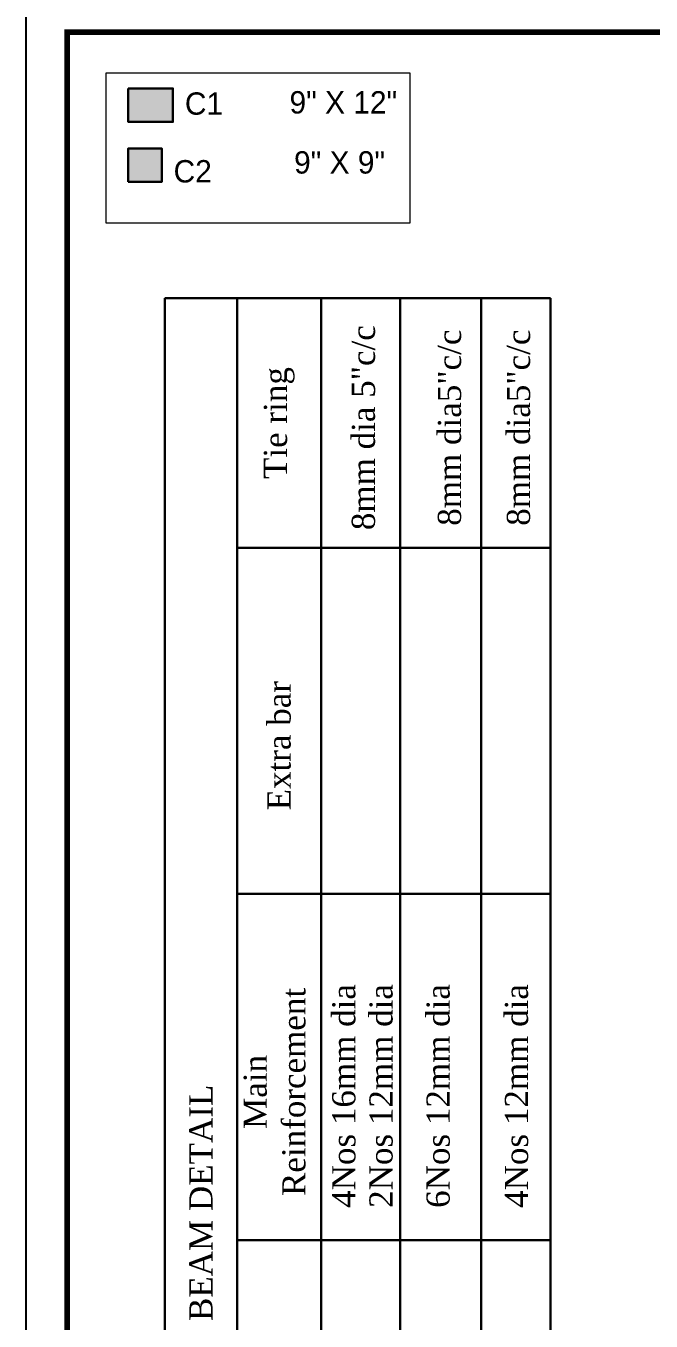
# Model space of a CAD drawing. Header units: millimetres. Extents: x -6808 to 215771, y -89660 to -16303.
# Drawn here: x 100577 to 100821, y -51515 to -51009 of the extents above; entities that cross this region are included whole.
import ezdxf

# ---------------------------------------------------------------- set-up
doc = ezdxf.new("R2010")
doc.units = ezdxf.units.MM
doc.layers.add('Beam Text', color=6, linetype='Continuous')
doc.layers.add('FORMAT', color=7, linetype='Continuous')
doc.layers.add('column', color=5, linetype='Continuous', lineweight=30)
doc.styles.add('cdim', font='arial.ttf')
doc.styles.add('SAJ', font='eurr____.ttf')
doc.styles.get("Standard").update_dxf_attribs({"font": 'times.ttf'})

msp = doc.modelspace()

# ---------------------------------------------------------------- hatches: boundary and pattern name
at = {"layer": 'column', "ltscale": 2}
for points in [[(100616.765, -51033.644), (100616.765, -51046.743), (100634.23, -51046.743), (100634.23, -51033.644)], [(100629.864, -51070.193), (100629.864, -51057.094), (100616.765, -51057.094), (100616.765, -51070.193)]]:
    msp.add_hatch(color=5, dxfattribs=at).paths.add_polyline_path(points)

# ---------------------------------------------------------------- linework, layer by layer
at = {"layer": 'Beam Text', "lineweight": 30, "ltscale": 5}
for p, q in [((100631.003, -51736.149), (100631.003, -51115.589)), ((100631.003, -51115.589), (100692.164, -51115.589)), ((100659.327, -51213.153), (100659.327, -51115.589)), ((100692.164, -51213.153), (100692.164, -51115.589)), ((100692.164, -51115.589), (100781.681, -51115.589)), ((100723.031, -51213.153), (100723.031, -51115.589)), ((100754.709, -51213.153), (100754.709, -51115.589)), ((100781.681, -51213.153), (100781.681, -51115.589)), ((100659.327, -51483.437), (100659.327, -51213.153)), ((100659.327, -51213.153), (100692.164, -51213.153)), ((100692.164, -51483.437), (100692.164, -51213.153)), ((100692.164, -51213.153), (100781.681, -51213.153)), ((100722.766, -51213.153), (100781.681, -51213.153)), ((100723.031, -51483.437), (100723.031, -51213.153)), ((100754.709, -51483.437), (100754.709, -51213.153)), ((100781.681, -51483.437), (100781.681, -51213.153)), ((100659.327, -51348.295), (100781.681, -51348.295)), ((100659.327, -51581.001), (100659.327, -51483.437)), ((100659.327, -51483.437), (100692.164, -51483.437)), ((100692.164, -51483.437), (100781.681, -51483.437)), ((100692.164, -51678.565), (100692.164, -51483.437)), ((100722.766, -51483.437), (100781.681, -51483.437)), ((100723.031, -51581.001), (100723.031, -51483.437)), ((100754.709, -51581.001), (100754.709, -51483.437)), ((100781.681, -51581.001), (100781.681, -51483.437))]:
    msp.add_line(p, q, dxfattribs=at)
at = {"layer": 'column', "lineweight": 18}
msp.add_lwpolyline([(100608.116, -51027.594), (100726.796, -51027.594), (100726.796, -51086.267), (100608.116, -51086.267)], close=True, dxfattribs=at)
at = {"layer": 'column', "ltscale": 2}
for points in [[(100616.765, -51033.644), (100616.765, -51046.743), (100634.23, -51046.743), (100634.23, -51033.644)], [(100616.765, -51070.193), (100629.864, -51070.193), (100629.864, -51057.094), (100616.765, -51057.094)]]:
    msp.add_lwpolyline(points, close=True, dxfattribs=at)
at = {"layer": 'FORMAT', "color": 0}
msp.add_lwpolyline([(100576.75, -50995.634), (100576.75, -52080.284), (101340.587, -52080.284), (101340.587, -50995.634)], close=True, dxfattribs=at)
msp.add_lwpolyline([(100576.75, -50995.634), (100576.75, -52080.284), (101340.587, -52080.284), (101340.587, -50995.634)], close=True, dxfattribs=at)
at = {"layer": 'FORMAT', "color": 0, "const_width": 2.24}
msp.add_lwpolyline([(100592.827, -51011.711), (100592.827, -52064.207), (101324.51, -52064.207), (101324.51, -51011.711)], close=True, dxfattribs=at)
msp.add_lwpolyline([(100592.827, -51011.711), (100592.827, -52064.207), (101324.51, -52064.207), (101324.51, -51011.711)], close=True, dxfattribs=at)

# ---------------------------------------------------------------- texts
at = {"layer": 'Beam Text', "linetype": 'ByBlock', "lineweight": 30, "ltscale": 2, "width": 97.34658, "attachment_point": 5, "rotation": 90}
for s, insert, char_height in [('{\\fTimes New Roman|b0|i0|c0|p18;8mm dia 5"c/c}', (100708.692, -51166.166), 9.05898), ('{\\fTimes New Roman|b0|i0|c0|p18;8mm dia5"c/c}', (100742.319, -51166.166), 9.05898), ('{\\fTimes New Roman|b0|i0|c0|p18;8mm dia5"c/c}', (100769.29, -51166.166), 9.05898), ('{\\fTimes New Roman|b0|i0|c0|p18;Tie ring}', (100675.745, -51164.371), 9.05898), ('Extra bar', (100675.745, -51290.39), 9.059), ('{\\fTimes New Roman|b0|i0|c0|p18;Main Reinforcement}', (100673.975, -51425.608), 9.05898), ('4Nos 16mm dia', (100701.028, -51427.185), 9.05898), ('2Nos 12mm dia', (100715.566, -51427.185), 9.05898), ('6Nos 12mm dia', (100737.878, -51427.185), 9.05898), ('4Nos 12mm dia', (100768.508, -51427.185), 9.05898), ('{\\fTimes New Roman|b0|i0|c0|p18;BEAM DETAIL}', (100645.165, -51468.931), 9.05898)]:
    msp.add_mtext(s, dxfattribs=dict(at, insert=insert, char_height=char_height))
at = {"layer": 'column', "linetype": 'ByBlock', "char_height": 8.73269, "attachment_point": 1, "style": 'SAJ'}
for s, insert, width in [('\\A1;{\\fCentury Gothic|b0|i0|c0|p34;C1}', (100638.883, -51035.208), 641.18496), ('\\A1;{\\fCentury Gothic|b0|i0|c0|p34;C2}', (100634.464, -51061.662), 427.45664)]:
    msp.add_mtext(s, dxfattribs=dict(at, insert=insert, width=width))
at = {"layer": 'column', "char_height": 8.73269, "width": 335.40053, "attachment_point": 5, "style": 'cdim'}
for s, insert in [('\\A1;{\\fCentury Gothic|b0|i0|c0|p34;9" X 12"}', (100700.795, -51039.164)), ('\\A1;{\\fCentury Gothic|b0|i0|c0|p34;9" X 9"}', (100699.318, -51062.616))]:
    msp.add_mtext(s, dxfattribs=dict(at, insert=insert))

doc.saveas('drawing.dxf')
